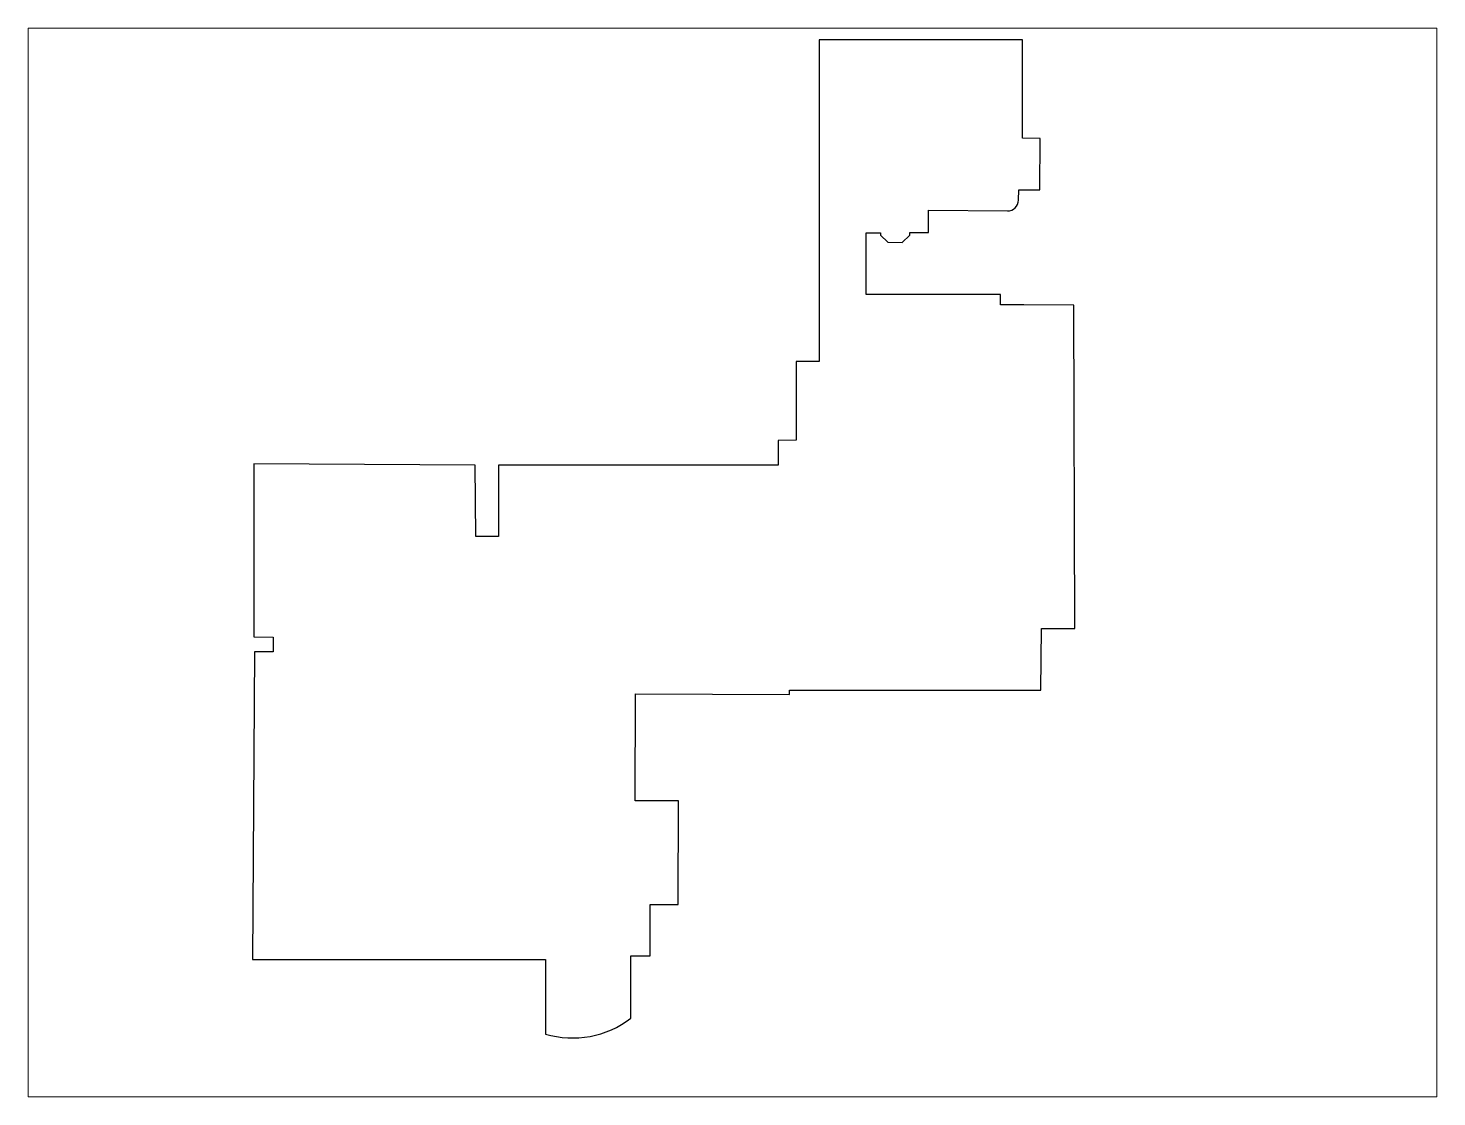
# Paper-space layout 'Layout1' of a CAD drawing. Header units: metres. Extents: x 26 to 231, y 20 to 176.
# The model-space entities are those that its viewports show. They can reach past a viewport. Long polylines and large blocks are cut down to what shows.
import ezdxf

# ---------------------------------------------------------------- set-up
doc = ezdxf.new("R2010")
doc.units = ezdxf.units.M
doc.layers.add('Outside', color=7, linetype='Continuous')

msp = doc.modelspace()

# ---------------------------------------------------------------- linework, layer by layer
at = {"layer": 'Outside'}
msp.add_lwpolyline([(69.32, 82.05), (66.77, 82.05), (66.77, 73.25), (64.74, 73.24), (64.74, 70.47), (33.44, 70.47), (33.43, 62.48), (30.9, 62.48), (30.85, 70.47), (6.06, 70.62), (6.06, 51.25), (8.22, 51.23), (8.23, 49.56), (6.16, 49.56), (5.92, 15.13), (38.7, 15.16), (38.7, 6.8, 0.238471), (48.27, 8.56), (48.27, 15.57), (50.42, 15.57), (50.42, 21.28), (53.56, 21.28), (53.59, 32.88), (48.73, 32.88), (48.78, 44.88), (66, 44.78), (66, 45.29), (94.14, 45.29), (94.19, 52.2), (97.93, 52.2), (97.82, 88.37), (92.23, 88.41), (89.61, 88.42), (89.61, 89.55), (74.59, 89.55), (74.59, 96.46), (76.18, 96.46), (76.18, 96.21), (77.02, 95.41), (78.61, 95.38), (79.48, 96.2), (79.48, 96.51), (81.55, 96.51), (81.55, 98.99), (90.4, 98.91, 0.420713), (91.63, 100.12), (91.66, 101.29), (94.01, 101.27), (94.04, 107.02), (92.09, 107.05), (92.09, 118.07), (69.32, 118.07)], format="xyb", close=True, dxfattribs=at)

psp = doc.layouts.get("Layout1")

# ---------------------------------------------------------------- viewports
at = {"layer": '0'}
psp.add_viewport(center=(128.5, 97.5), size=(205.6, 156), view_center_point=(59.63, 59.57), view_height=119.5944, dxfattribs=at)

doc.saveas('drawing.dxf')
